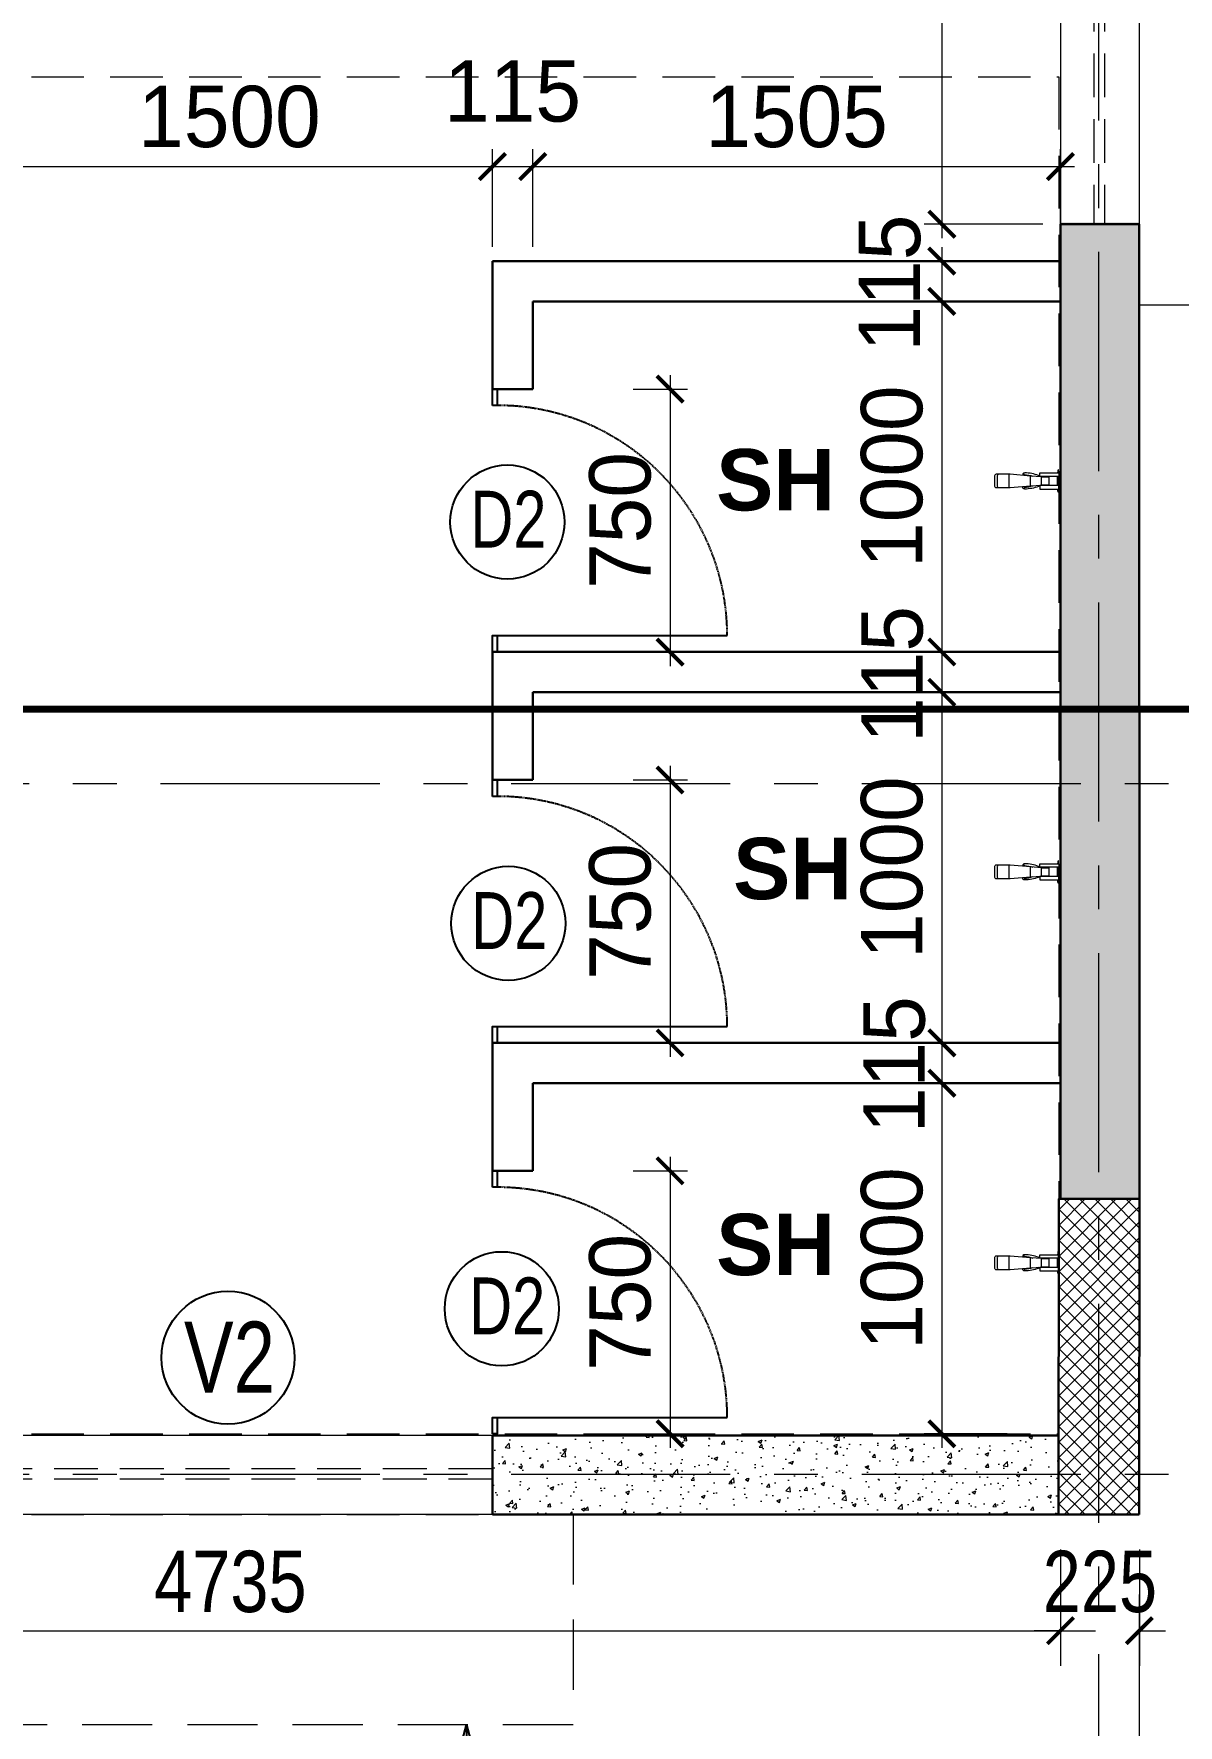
# Model space of a CAD drawing. Header units: millimetres. Extents: x -286480 to 108094, y -227925 to 10018.
# Drawn here: x -10006 to -6742, y -104668 to -99844 of the extents above; entities that cross this region are included whole.
import ezdxf

# ---------------------------------------------------------------- set-up
doc = ezdxf.new("R2010")
doc.units = ezdxf.units.MM
doc.header["$LTSCALE"] = 100
doc.header["$MEASUREMENT"] = 0
doc.header["$PDMODE"] = 67
for name, pattern in [('CENTER', [2, 1.25, -0.25, 0.25, -0.25]), ('DASHED', [0.75, 0.5, -0.25]), ('DASHED2', [0.375, 0.25, -0.125])]:
    doc.linetypes.add(name, pattern=pattern)
doc.layers.get('0').update_dxf_attribs({"lineweight": 25})
for name, color, linetype, lineweight in [('A-ANNO-COLUMN-HATCH', 253, 'Continuous', 9), ('A-ANNO-GRID', 251, 'CENTER', 9), ('A-ANNO-TEXT', 7, 'Continuous', 25), ('A-ANNO-WALL', 1, 'Continuous', 30), ('AAC BLOCK HATCH', 253, 'Continuous', 5), ('ACC BLOCK', 211, 'Continuous', 30), ('beam', 3, 'Continuous', 20), ('dim', 7, 'Continuous', 13), ('DW-NO', 7, 'Continuous', 25), ('fixtures', 171, 'Continuous', 15), ('GLASS', 150, 'Continuous', 5), ('projection', 200, 'DASHED', 18), ('S-COL', 4, 'Continuous', 30), ('text', 7, 'Continuous', 9)]:
    doc.layers.add(name, color=color, linetype=linetype, lineweight=lineweight)
doc.styles.add('ARIAL', font='arial.ttf', dxfattribs={"width": 0.8})
doc.styles.add('CENTURY-GOTHIC', font='GOTHIC.TTF', dxfattribs={"height": 175})
doc.styles.add('SIZE', font='arial.ttf', dxfattribs={"width": 0.75, "height": 200})
doc.styles.add('Tower', font='arial.ttf', dxfattribs={"height": 250})
doc.dimstyles.new('1.125', dxfattribs={"dimtxt": 175, "dimasz": 75, "dimexe": 50, "dimexo": 50, "dimgap": 50, "dimtad": 1, "dimdec": 0, "dimrnd": 5, "dimzin": 0, "dimdsep": 46, "dimtxsty": 'CENTURY-GOTHIC', "dimblk": 'ARCHTICK', "dimcen": 5, "dimdle": 40, "dimclrd": 256, "dimclre": 8, "dimclrt": 213, "dimadec": 0, "dimazin": 0, "dimtfac": 1, "dimtdec": 0, "dimtofl": 0, "dimtmove": 2, "dimatfit": 2, "dimldrblk": 'OPEN30', "dimfxl": 80, "dimtolj": 1, "dimtzin": 0, "dimlwd": 15, "dimlwe": 9, "dimarcsym": 1})
doc.dimstyles.new('D 75', dxfattribs={"dimtxt": 175, "dimasz": 75, "dimexe": 100, "dimexo": 100, "dimgap": 50, "dimtad": 1, "dimdec": 0, "dimrnd": 5, "dimzin": 0, "dimdsep": 46, "dimtxsty": 'ARIAL', "dimblk": 'ARCHTICK', "dimcen": 0.09, "dimdle": 100, "dimclrd": 256, "dimclrt": 256, "dimadec": 0, "dimazin": 0, "dimtfac": 1, "dimtdec": 0, "dimtix": 1, "dimtofl": 0, "dimtmove": 1, "dimatfit": 3, "dimfxl": 135, "dimtolj": 1, "dimtzin": 0, "dimlwd": 9, "dimlwe": 9, "dimarcsym": 0})
pattern_1 = [(50, (0, 0), (107.58903, -9.41282), [11.25, -123.75]), (355, (0, 0), (-20.8127, 112.82882), [9, -99]), (100.45144, (8.97, -0.78), (86.77633, 103.416), [9.56103, -105.17132]), (46.1842, (0, 30), (160.0862, -24.8279), [16.875, -185.625]), (96.63564, (13.34, 27.93), (140.1993, 146.1178), [14.34155, -157.75706]), (351.18416, (0, 30), (140.1993, 146.1178), [13.5, -148.5]), (21, (15, 22.5), (89.53606, -60.39283), [11.25, -123.75]), (326, (15, 22.5), (36.4973, 108.77251), [9, -99]), (71.45144, (22.46, 17.47), (126.03336, 48.37967), [9.56103, -105.17132]), (37.5, (0, 0), (1.823978, 49.934078), [0, -97.8, 0, -100.5, 0, -99.375]), (7.5, (0, 0), (39.46043, 59.161757), [0, -57.3, 0, -95.55, 0, -37.875]), (327.5, (-33.45, 0), (80.073365, -3.38323), [0, -37.5, 0, -117, 0, -155.25]), (317.5, (-48.45, 0), (87.477925, 15.015747), [0, -48.75, 0, -77.7, 0, -110.25])]

# ---------------------------------------------------------------- blocks, each defined once
blk = doc.blocks.new('_ArchTick')
at = {"const_width": 0.15}
blk.add_lwpolyline([(-0.5, -0.5), (0.5, 0.5)], dxfattribs=at)
blk = doc.blocks.new('*D45')
at = {"layer": 'Defpoints', "color": 0, "ltscale": 0.1, "transparency": 16777216}
for p in [(-6853.3, -104194.8, -3), (-16803.3, -104261.7, -3), (-16803.3, -104840.3)]:
    blk.add_point(p, dxfattribs=at)
at = {"layer": 'dim', "color": 0, "lineweight": 9, "ltscale": 0.1, "transparency": 16777216}
for p, q in [((-6853.3, -104294.8), (-6853.3, -104940.3)), ((-16803.3, -104361.7), (-16803.3, -104940.3))]:
    blk.add_line(p, q, dxfattribs=at)
at = {"layer": 'dim', "lineweight": 9, "ltscale": 0.1, "transparency": 16777216}
blk.add_line((-6753.3, -104840.3), (-16903.3, -104840.3), dxfattribs=at)
at = {"layer": 'dim', "lineweight": 9, "ltscale": 0.1, "transparency": 16777216, "xscale": 75, "yscale": 75, "zscale": 75, "rotation": 180}
blk.add_blockref('_ArchTick', (-16803.3, -104840.3), dxfattribs=at)
at = {"layer": 'dim', "lineweight": 9, "ltscale": 0.1, "transparency": 16777216, "xscale": 75, "yscale": 75, "zscale": 75}
blk.add_blockref('_ArchTick', (-6853.3, -104840.3), dxfattribs=at)
at = {"layer": 'dim', "ltscale": 0.1, "transparency": 16777216, "insert": (-11828.3, -104700.9), "char_height": 175, "attachment_point": 5, "style": 'ARIAL'}
blk.add_mtext('\\A1;9950', dxfattribs=at)
blk = doc.blocks.new('*D18')
at = {"layer": 'Defpoints', "color": 0, "ltscale": 0.1, "transparency": 16777216}
for p in [(-6853.1, -104066.7), (-7078.1, -104175.7, -3), (-6853.1, -104398.4)]:
    blk.add_point(p, dxfattribs=at)
at = {"layer": 'dim', "color": 0, "lineweight": 9, "ltscale": 0.1, "transparency": 16777216}
for p, q in [((-6853.1, -104166.7), (-6853.1, -104498.4)), ((-7078.1, -104275.7), (-7078.1, -104498.4))]:
    blk.add_line(p, q, dxfattribs=at)
at = {"layer": 'dim', "lineweight": 9, "ltscale": 0.1, "transparency": 16777216}
for p, q in [((-7078.1, -104398.4), (-7153.1, -104398.4)), ((-6853.1, -104398.4), (-6778.1, -104398.4))]:
    blk.add_line(p, q, dxfattribs=at)
at = {"layer": 'dim', "lineweight": 9, "ltscale": 0.1, "transparency": 16777216, "xscale": 75, "yscale": 75, "zscale": 75}
blk.add_blockref('_ArchTick', (-7078.1, -104398.4), dxfattribs=at)
at = {"layer": 'dim', "lineweight": 9, "ltscale": 0.1, "transparency": 16777216, "xscale": 75, "yscale": 75, "zscale": 75, "rotation": 180}
blk.add_blockref('_ArchTick', (-6853.1, -104398.4), dxfattribs=at)
at = {"layer": 'dim', "ltscale": 0.1, "transparency": 16777216, "insert": (-6965.6, -104259.1), "char_height": 175, "attachment_point": 5, "style": 'ARIAL'}
blk.add_mtext('\\A1;225', dxfattribs=at)
blk = doc.blocks.new('ERE')
at = {"linetype": 'Continuous'}
for p, q in [((130107.8, -25007.6, 6.1), (130121.2, -25007.6, 6.1)), ((130107.8, -25054.5, 6.1), (129451.5, -25054.5, 6.1)), ((130107.8, -25757.6, 6.1), (130121.2, -25757.6, 6.1))]:
    blk.add_line(p, q, dxfattribs=at)
at = {"linetype": 'DASHED2', "ltscale": 0.1}
blk.add_arc((130107.8, -25054.5, 6.1), 656.3, 180, 270, dxfattribs=at)
at = {"linetype": 'Continuous'}
for points in [[(130121.2, -25007.6, 6.1), (130121.2, -25054.5, 6.1), (130107.8, -25054.5, 6.1), (130107.8, -25007.6, 6.1)], [(130121.2, -25710.7, 6.1), (130121.2, -25757.6, 6.1), (130107.8, -25757.6, 6.1), (130107.8, -25710.7, 6.1)]]:
    blk.add_3dface(points, dxfattribs=at)
blk = doc.blocks.new('*D75')
at = {"layer": 'Defpoints', "color": 0, "ltscale": 0.1, "transparency": 16777216}
for p in [(-8698.3, -100222.4), (-10198.3, -100501.2), (-8698.3, -100501.2)]:
    blk.add_point(p, dxfattribs=at)
at = {"layer": 'dim', "color": 8, "lineweight": 9, "ltscale": 0.1, "transparency": 16777216}
for p, q in [((-10198.3, -100451.2), (-10198.3, -100172.4)), ((-8698.3, -100451.2), (-8698.3, -100172.4))]:
    blk.add_line(p, q, dxfattribs=at)
at = {"layer": 'dim', "lineweight": 15, "ltscale": 0.1, "transparency": 16777216}
blk.add_line((-10238.3, -100222.4), (-8658.3, -100222.4), dxfattribs=at)
at = {"layer": 'dim', "lineweight": 15, "ltscale": 0.1, "transparency": 16777216, "xscale": 75, "yscale": 75, "zscale": 75, "rotation": 180}
blk.add_blockref('_ArchTick', (-10198.3, -100222.4), dxfattribs=at)
at = {"layer": 'dim', "lineweight": 15, "ltscale": 0.1, "transparency": 16777216, "xscale": 75, "yscale": 75, "zscale": 75}
blk.add_blockref('_ArchTick', (-8698.3, -100222.4), dxfattribs=at)
at = {"layer": 'dim', "color": 213, "ltscale": 0.1, "transparency": 16777216, "insert": (-9448.3, -100080.5), "char_height": 175, "attachment_point": 5, "style": 'CENTURY-GOTHIC'}
blk.add_mtext('\\A1;1500', dxfattribs=at)
blk = doc.blocks.new('_Open30')
at = {"color": 0, "linetype": 'ByBlock', "lineweight": -2}
for p, q in [((-1, 0.268), (0, 0)), ((0, 0), (-1, -0.268)), ((0, 0), (-1, 0))]:
    blk.add_line(p, q, dxfattribs=at)
blk = doc.blocks.new('*D76')
at = {"layer": 'Defpoints', "color": 0, "ltscale": 0.1, "transparency": 16777216}
for p in [(-8583.3, -100222.4), (-8698.3, -100501.2), (-8583.3, -100501.2)]:
    blk.add_point(p, dxfattribs=at)
at = {"layer": 'dim', "color": 8, "lineweight": 9, "ltscale": 0.1, "transparency": 16777216}
for p, q in [((-8698.3, -100451.2), (-8698.3, -100172.4)), ((-8583.3, -100451.2), (-8583.3, -100172.4))]:
    blk.add_line(p, q, dxfattribs=at)
at = {"layer": 'dim', "lineweight": 15, "ltscale": 0.1, "transparency": 16777216}
blk.add_line((-8738.3, -100222.4), (-8543.3, -100222.4), dxfattribs=at)
at = {"layer": 'dim', "lineweight": 15, "ltscale": 0.1, "transparency": 16777216, "xscale": 75, "yscale": 75, "zscale": 75, "rotation": 180}
blk.add_blockref('_ArchTick', (-8698.3, -100222.4), dxfattribs=at)
at = {"layer": 'dim', "lineweight": 15, "ltscale": 0.1, "transparency": 16777216, "xscale": 75, "yscale": 75, "zscale": 75}
blk.add_blockref('_ArchTick', (-8583.3, -100222.4), dxfattribs=at)
at = {"layer": 'dim', "color": 213, "ltscale": 0.1, "transparency": 16777216, "insert": (-8640.8, -100007.7), "char_height": 175, "attachment_point": 5, "style": 'CENTURY-GOTHIC'}
blk.add_mtext('\\A1;115', dxfattribs=at)
blk = doc.blocks.new('*D77')
at = {"layer": 'Defpoints', "color": 0, "ltscale": 0.1, "transparency": 16777216}
for p in [(-7078.3, -100222.4), (-8583.3, -100501.2), (-7078.3, -100501.2)]:
    blk.add_point(p, dxfattribs=at)
at = {"layer": 'dim', "color": 8, "lineweight": 9, "ltscale": 0.1, "transparency": 16777216}
for p, q in [((-8583.3, -100451.2), (-8583.3, -100172.4)), ((-7078.3, -100451.2), (-7078.3, -100172.4))]:
    blk.add_line(p, q, dxfattribs=at)
at = {"layer": 'dim', "lineweight": 15, "ltscale": 0.1, "transparency": 16777216}
blk.add_line((-8623.3, -100222.4), (-7038.3, -100222.4), dxfattribs=at)
at = {"layer": 'dim', "lineweight": 15, "ltscale": 0.1, "transparency": 16777216, "xscale": 75, "yscale": 75, "zscale": 75, "rotation": 180}
blk.add_blockref('_ArchTick', (-8583.3, -100222.4), dxfattribs=at)
at = {"layer": 'dim', "lineweight": 15, "ltscale": 0.1, "transparency": 16777216, "xscale": 75, "yscale": 75, "zscale": 75}
blk.add_blockref('_ArchTick', (-7078.3, -100222.4), dxfattribs=at)
at = {"layer": 'dim', "color": 213, "ltscale": 0.1, "transparency": 16777216, "insert": (-7830.8, -100080.5), "char_height": 175, "attachment_point": 5, "style": 'CENTURY-GOTHIC'}
blk.add_mtext('\\A1;1505', dxfattribs=at)
blk = doc.blocks.new('*D89')
at = {"layer": 'Defpoints', "color": 0, "ltscale": 0.1, "transparency": 16777216}
for p in [(-7180.2, -100491.8), (-7416.5, -100606.8), (-7180.2, -100606.8)]:
    blk.add_point(p, dxfattribs=at)
at = {"layer": 'dim', "lineweight": 15, "ltscale": 0.1, "transparency": 16777216}
blk.add_line((-7416.5, -100451.8), (-7416.5, -100646.8), dxfattribs=at)
at = {"layer": 'dim', "color": 8, "lineweight": 9, "ltscale": 0.1, "transparency": 16777216}
for p, q in [((-7230.2, -100491.8), (-7466.5, -100491.8)), ((-7230.2, -100606.8), (-7466.5, -100606.8))]:
    blk.add_line(p, q, dxfattribs=at)
at = {"layer": 'dim', "lineweight": 15, "ltscale": 0.1, "transparency": 16777216, "xscale": 75, "yscale": 75, "zscale": 75}
for p, rotation in [((-7416.5, -100491.8), 90), ((-7416.5, -100606.8), 270)]:
    blk.add_blockref('_ArchTick', p, dxfattribs=dict(at, rotation=rotation))
at = {"layer": 'dim', "color": 213, "ltscale": 0.1, "transparency": 16777216, "insert": (-7564.6, -100554.5), "char_height": 175, "attachment_point": 5, "rotation": 90, "style": 'CENTURY-GOTHIC'}
blk.add_mtext('\\A1;115', dxfattribs=at)
blk = doc.blocks.new('*D90')
at = {"layer": 'Defpoints', "color": 0, "ltscale": 0.1, "transparency": 16777216}
for p in [(-7180.2, -100606.8), (-7416.5, -101606.8), (-7180.2, -101606.8)]:
    blk.add_point(p, dxfattribs=at)
at = {"layer": 'dim', "lineweight": 15, "ltscale": 0.1, "transparency": 16777216}
blk.add_line((-7416.5, -100566.8), (-7416.5, -101646.8), dxfattribs=at)
at = {"layer": 'dim', "color": 8, "lineweight": 9, "ltscale": 0.1, "transparency": 16777216}
for p, q in [((-7230.2, -100606.8), (-7466.5, -100606.8)), ((-7230.2, -101606.8), (-7466.5, -101606.8))]:
    blk.add_line(p, q, dxfattribs=at)
at = {"layer": 'dim', "lineweight": 15, "ltscale": 0.1, "transparency": 16777216, "xscale": 75, "yscale": 75, "zscale": 75}
for p, rotation in [((-7416.5, -100606.8), 90), ((-7416.5, -101606.8), 270)]:
    blk.add_blockref('_ArchTick', p, dxfattribs=dict(at, rotation=rotation))
at = {"layer": 'dim', "color": 213, "ltscale": 0.1, "transparency": 16777216, "insert": (-7558.4, -101106.8), "char_height": 175, "attachment_point": 5, "rotation": 90, "style": 'CENTURY-GOTHIC'}
blk.add_mtext('\\A1;1000', dxfattribs=at)
blk = doc.blocks.new('*D91')
at = {"layer": 'Defpoints', "color": 0, "ltscale": 0.1, "transparency": 16777216}
for p in [(-7180.2, -101606.8), (-7416.5, -101721.8), (-7180.4, -101721.8)]:
    blk.add_point(p, dxfattribs=at)
at = {"layer": 'dim', "lineweight": 15, "ltscale": 0.1, "transparency": 16777216}
blk.add_line((-7416.5, -101566.8), (-7416.5, -101761.8), dxfattribs=at)
at = {"layer": 'dim', "color": 8, "lineweight": 9, "ltscale": 0.1, "transparency": 16777216}
for p, q in [((-7230.2, -101606.8), (-7466.5, -101606.8)), ((-7230.4, -101721.8), (-7466.5, -101721.8))]:
    blk.add_line(p, q, dxfattribs=at)
at = {"layer": 'dim', "lineweight": 15, "ltscale": 0.1, "transparency": 16777216, "xscale": 75, "yscale": 75, "zscale": 75}
for p, rotation in [((-7416.5, -101606.8), 90), ((-7416.5, -101721.8), 270)]:
    blk.add_blockref('_ArchTick', p, dxfattribs=dict(at, rotation=rotation))
at = {"layer": 'dim', "color": 213, "ltscale": 0.1, "transparency": 16777216, "insert": (-7557.5, -101670.9), "char_height": 175, "attachment_point": 5, "rotation": 90, "style": 'CENTURY-GOTHIC'}
blk.add_mtext('\\A1;115', dxfattribs=at)
blk = doc.blocks.new('*D92')
at = {"layer": 'Defpoints', "color": 0, "ltscale": 0.1, "transparency": 16777216}
for p in [(-7180.4, -101721.8), (-7416.5, -102721.8), (-7180.4, -102721.8)]:
    blk.add_point(p, dxfattribs=at)
at = {"layer": 'dim', "lineweight": 15, "ltscale": 0.1, "transparency": 16777216}
blk.add_line((-7416.5, -101681.8), (-7416.5, -102761.8), dxfattribs=at)
at = {"layer": 'dim', "color": 8, "lineweight": 9, "ltscale": 0.1, "transparency": 16777216}
for p, q in [((-7230.4, -101721.8), (-7466.5, -101721.8)), ((-7230.4, -102721.8), (-7466.5, -102721.8))]:
    blk.add_line(p, q, dxfattribs=at)
at = {"layer": 'dim', "lineweight": 15, "ltscale": 0.1, "transparency": 16777216, "xscale": 75, "yscale": 75, "zscale": 75}
for p, rotation in [((-7416.5, -101721.8), 90), ((-7416.5, -102721.8), 270)]:
    blk.add_blockref('_ArchTick', p, dxfattribs=dict(at, rotation=rotation))
at = {"layer": 'dim', "color": 213, "ltscale": 0.1, "transparency": 16777216, "insert": (-7558.4, -102221.8), "char_height": 175, "attachment_point": 5, "rotation": 90, "style": 'CENTURY-GOTHIC'}
blk.add_mtext('\\A1;1000', dxfattribs=at)
blk = doc.blocks.new('*D93')
at = {"layer": 'Defpoints', "color": 0, "ltscale": 0.1, "transparency": 16777216}
for p in [(-7180.4, -102721.8), (-7416.5, -102836.8), (-7180.2, -102836.8)]:
    blk.add_point(p, dxfattribs=at)
at = {"layer": 'dim', "lineweight": 15, "ltscale": 0.1, "transparency": 16777216}
blk.add_line((-7416.5, -102681.8), (-7416.5, -102876.8), dxfattribs=at)
at = {"layer": 'dim', "color": 8, "lineweight": 9, "ltscale": 0.1, "transparency": 16777216}
for p, q in [((-7230.4, -102721.8), (-7466.5, -102721.8)), ((-7230.2, -102836.8), (-7466.5, -102836.8))]:
    blk.add_line(p, q, dxfattribs=at)
at = {"layer": 'dim', "lineweight": 15, "ltscale": 0.1, "transparency": 16777216, "xscale": 75, "yscale": 75, "zscale": 75}
for p, rotation in [((-7416.5, -102721.8), 90), ((-7416.5, -102836.8), 270)]:
    blk.add_blockref('_ArchTick', p, dxfattribs=dict(at, rotation=rotation))
at = {"layer": 'dim', "color": 213, "ltscale": 0.1, "transparency": 16777216, "insert": (-7551.6, -102783.9), "char_height": 175, "attachment_point": 5, "rotation": 90, "style": 'CENTURY-GOTHIC'}
blk.add_mtext('\\A1;115', dxfattribs=at)
blk = doc.blocks.new('*D94')
at = {"layer": 'Defpoints', "color": 0, "ltscale": 0.1, "transparency": 16777216}
for p in [(-7180.2, -102836.8), (-7416.5, -103836.8), (-7180.4, -103836.8, 11.6)]:
    blk.add_point(p, dxfattribs=at)
at = {"layer": 'dim', "lineweight": 15, "ltscale": 0.1, "transparency": 16777216}
blk.add_line((-7416.5, -102796.8), (-7416.5, -103876.8), dxfattribs=at)
at = {"layer": 'dim', "color": 8, "lineweight": 9, "ltscale": 0.1, "transparency": 16777216}
for p, q in [((-7230.2, -102836.8), (-7466.5, -102836.8)), ((-7230.4, -103836.8), (-7466.5, -103836.8))]:
    blk.add_line(p, q, dxfattribs=at)
at = {"layer": 'dim', "lineweight": 15, "ltscale": 0.1, "transparency": 16777216, "xscale": 75, "yscale": 75, "zscale": 75}
for p, rotation in [((-7416.5, -102836.8), 90), ((-7416.5, -103836.8), 270)]:
    blk.add_blockref('_ArchTick', p, dxfattribs=dict(at, rotation=rotation))
at = {"layer": 'dim', "color": 213, "ltscale": 0.1, "transparency": 16777216, "insert": (-7558.4, -103336.8), "char_height": 175, "attachment_point": 5, "rotation": 90, "style": 'CENTURY-GOTHIC'}
blk.add_mtext('\\A1;1000', dxfattribs=at)
blk = doc.blocks.new('*D96')
at = {"layer": 'Defpoints', "color": 0, "ltscale": 0.1, "transparency": 16777216}
for p in [(-7078.3, -98586.8), (-7416.5, -100386.7), (-7078.1, -100386.7, 9.5)]:
    blk.add_point(p, dxfattribs=at)
at = {"layer": 'dim', "lineweight": 15, "ltscale": 0.1, "transparency": 16777216}
blk.add_line((-7416.5, -98546.8), (-7416.5, -100426.7), dxfattribs=at)
at = {"layer": 'dim', "color": 8, "lineweight": 9, "ltscale": 0.1, "transparency": 16777216}
for p, q in [((-7128.3, -98586.8), (-7466.5, -98586.8)), ((-7128.1, -100386.7), (-7466.5, -100386.7))]:
    blk.add_line(p, q, dxfattribs=at)
at = {"layer": 'dim', "lineweight": 15, "ltscale": 0.1, "transparency": 16777216, "xscale": 75, "yscale": 75, "zscale": 75}
for p, rotation in [((-7416.5, -98586.8), 90), ((-7416.5, -100386.7), 270)]:
    blk.add_blockref('_ArchTick', p, dxfattribs=dict(at, rotation=rotation))
at = {"layer": 'dim', "color": 213, "ltscale": 0.1, "transparency": 16777216, "insert": (-7558.4, -99486.7), "char_height": 175, "attachment_point": 5, "rotation": 90, "style": 'CENTURY-GOTHIC'}
blk.add_mtext('\\A1;1800', dxfattribs=at)
blk = doc.blocks.new('-shower1')
for p, q in [((80.7, -14), (80.7, 14)), ((141.7, 19), (141.7, -19))]:
    blk.add_line(p, q)
for points in [[(-0.3, 13), (53.7, 13), (53.7, 23), (-0.3, 23)], [(-0.3, -13), (53.7, -13), (53.7, -23), (-0.3, -23)]]:
    blk.add_lwpolyline(points, close=True)
for points in [[(0, 23), (0, 31.9), (1.7, 31.9), (3.1, 23)], [(0, 13), (0, -13)], [(1.7, 23), (1.7, 31.9)], [(1.7, 13), (1.7, -13)], [(4.6, 13), (4.6, -13)], [(48.7, 12), (27.7, 12), (27.7, -12), (48.7, -12)], [(97.6, 18.4), (99.8, 22.4)], [(0, -23), (0, -31.9), (1.7, -31.9), (3.1, -23)], [(1.7, -23), (1.7, -31.9)], [(97.6, -18.4), (99.8, -22.4)]]:
    blk.add_lwpolyline(points)
blk.add_lwpolyline([(178.7, -19), (171.7, -19), (138.7, -19), (80.7, -14), (48.7, -12), (48.7, 12), (80.7, 14), (138.7, 19), (171.7, 19), (178.7, 19, -0.414214), (182.7, 15), (182.7, -15, -0.414214)], format="xyb", close=True)
for points in [[(53.7, 15.3, -0.007513), (57.2, 14.6, -0.799179)], [(57.2, 12.6), (57.2, 15.8, -0.081947), (96.7, 23.1, -0.285928), (101.7, 20.5), (102.8, 16)], [(57.2, 12.6), (57.2, 12.6, -0.081947)], [(97.6, 18.4, 0.046456), (73.5, 13.6, 0.308192)], [(171, 19, -0.414214), (175, 15), (175, -15, -0.414214), (171, -19)], [(53.7, -14.5, 0.007513), (57.2, -13.8, 0.799179)], [(57.2, -12.6), (57.2, -14.1, 0.081947)], [(57.2, -14.1), (57.2, -15.8, 0.081947), (96.7, -23.1, 0.285928), (101.7, -20.5), (102.8, -16)], [(97.6, -18.4, -0.046456), (73.5, -13.6, -0.308192)]]:
    blk.add_lwpolyline(points, format="xyb")
blk = doc.blocks.new('*D239')
at = {"layer": 'Defpoints', "color": 0, "ltscale": 0.1, "transparency": 16777216}
for p in [(-7078.3, -104066.7, 41.3), (-11813.3, -104175.7, 38.3), (-7078.3, -104398.4)]:
    blk.add_point(p, dxfattribs=at)
at = {"layer": 'dim', "color": 0, "lineweight": 9, "ltscale": 0.1, "transparency": 16777216}
for p, q in [((-7078.3, -104166.7), (-7078.3, -104498.4)), ((-11813.3, -104275.7), (-11813.3, -104498.4))]:
    blk.add_line(p, q, dxfattribs=at)
at = {"layer": 'dim', "lineweight": 9, "ltscale": 0.1, "transparency": 16777216}
blk.add_line((-11913.3, -104398.4), (-6978.3, -104398.4), dxfattribs=at)
at = {"layer": 'dim', "lineweight": 9, "ltscale": 0.1, "transparency": 16777216, "xscale": 75, "yscale": 75, "zscale": 75, "rotation": 180}
blk.add_blockref('_ArchTick', (-11813.3, -104398.4), dxfattribs=at)
at = {"layer": 'dim', "lineweight": 9, "ltscale": 0.1, "transparency": 16777216, "xscale": 75, "yscale": 75, "zscale": 75}
blk.add_blockref('_ArchTick', (-7078.3, -104398.4), dxfattribs=at)
at = {"layer": 'dim', "ltscale": 0.1, "transparency": 16777216, "insert": (-9445.8, -104259), "char_height": 175, "attachment_point": 5, "style": 'ARIAL'}
blk.add_mtext('\\A1;4735', dxfattribs=at)
blk = doc.blocks.new('*D522')
at = {"layer": 'Defpoints', "color": 0, "ltscale": 0.1, "transparency": 16777216}
for p in [(-8347.2, -100856.8, 11.7), (-8347.2, -101606.8, 11.7), (-8191.6, -101606.8)]:
    blk.add_point(p, dxfattribs=at)
at = {"layer": 'dim', "lineweight": 15, "ltscale": 0.1, "transparency": 16777216}
blk.add_line((-8191.6, -100816.8), (-8191.6, -101646.8), dxfattribs=at)
at = {"layer": 'dim', "color": 8, "lineweight": 9, "ltscale": 0.1, "transparency": 16777216}
for p, q in [((-8297.2, -100856.8), (-8141.6, -100856.8)), ((-8297.2, -101606.8), (-8141.6, -101606.8))]:
    blk.add_line(p, q, dxfattribs=at)
at = {"layer": 'dim', "lineweight": 15, "ltscale": 0.1, "transparency": 16777216, "xscale": 75, "yscale": 75, "zscale": 75}
for p, rotation in [((-8191.6, -100856.8), 90), ((-8191.6, -101606.8), 270)]:
    blk.add_blockref('_ArchTick', p, dxfattribs=dict(at, rotation=rotation))
at = {"layer": 'dim', "color": 213, "ltscale": 0.1, "transparency": 16777216, "insert": (-8333.5, -101231.8), "char_height": 175, "attachment_point": 5, "rotation": 90, "style": 'CENTURY-GOTHIC'}
blk.add_mtext('\\A1;750', dxfattribs=at)
blk = doc.blocks.new('*D523')
at = {"layer": 'Defpoints', "color": 0, "ltscale": 0.1, "transparency": 16777216}
for p in [(-8347.2, -101971.8, 11.7), (-8347.2, -102721.8, 11.7), (-8191.6, -102721.8)]:
    blk.add_point(p, dxfattribs=at)
at = {"layer": 'dim', "lineweight": 15, "ltscale": 0.1, "transparency": 16777216}
blk.add_line((-8191.6, -101931.8), (-8191.6, -102761.8), dxfattribs=at)
at = {"layer": 'dim', "color": 8, "lineweight": 9, "ltscale": 0.1, "transparency": 16777216}
for p, q in [((-8297.2, -101971.8), (-8141.6, -101971.8)), ((-8297.2, -102721.8), (-8141.6, -102721.8))]:
    blk.add_line(p, q, dxfattribs=at)
at = {"layer": 'dim', "lineweight": 15, "ltscale": 0.1, "transparency": 16777216, "xscale": 75, "yscale": 75, "zscale": 75}
for p, rotation in [((-8191.6, -101971.8), 90), ((-8191.6, -102721.8), 270)]:
    blk.add_blockref('_ArchTick', p, dxfattribs=dict(at, rotation=rotation))
at = {"layer": 'dim', "color": 213, "ltscale": 0.1, "transparency": 16777216, "insert": (-8333.5, -102346.8), "char_height": 175, "attachment_point": 5, "rotation": 90, "style": 'CENTURY-GOTHIC'}
blk.add_mtext('\\A1;750', dxfattribs=at)
blk = doc.blocks.new('*D524')
at = {"layer": 'Defpoints', "color": 0, "ltscale": 0.1, "transparency": 16777216}
for p in [(-8347.2, -103086.8, 11.7), (-8347.2, -103836.8, 11.7), (-8191.6, -103836.8)]:
    blk.add_point(p, dxfattribs=at)
at = {"layer": 'dim', "color": 8, "lineweight": 9, "ltscale": 0.1, "transparency": 16777216}
for p, q in [((-8297.2, -103086.8), (-8141.6, -103086.8)), ((-8297.2, -103836.8), (-8141.6, -103836.8))]:
    blk.add_line(p, q, dxfattribs=at)
at = {"layer": 'dim', "lineweight": 15, "ltscale": 0.1, "transparency": 16777216}
blk.add_line((-8191.6, -103046.8), (-8191.6, -103876.8), dxfattribs=at)
at = {"layer": 'dim', "lineweight": 15, "ltscale": 0.1, "transparency": 16777216, "xscale": 75, "yscale": 75, "zscale": 75}
for p, rotation in [((-8191.6, -103086.8), 90), ((-8191.6, -103836.8), 270)]:
    blk.add_blockref('_ArchTick', p, dxfattribs=dict(at, rotation=rotation))
at = {"layer": 'dim', "color": 213, "ltscale": 0.1, "transparency": 16777216, "insert": (-8333.5, -103461.8), "char_height": 175, "attachment_point": 5, "rotation": 90, "style": 'CENTURY-GOTHIC'}
blk.add_mtext('\\A1;750', dxfattribs=at)

msp = doc.modelspace()

# ---------------------------------------------------------------- hatches: boundary and pattern name
at = {"layer": 'A-ANNO-COLUMN-HATCH', "lineweight": 9, "ltscale": 0.1}
h = msp.add_hatch(dxfattribs=at)
h.set_pattern_fill('ANSI37', color=256, scale=250)
h.set_pattern_definition([(45, (-133322.718, -31889.868), (-22.097087, 22.097087), []), (135, (-133322.718, -31889.868), (-22.097087, -22.097087), [])])
h.paths.add_polyline_path([(-6853.3, -104066.7), (-6853.2, -103166.8), (-7083.2, -103166.8), (-7083.3, -104066.7)])
at = {"layer": 'AAC BLOCK HATCH'}
h = msp.add_hatch(dxfattribs=at)
h.set_pattern_fill('AR-CONC', color=256, scale=15, style=0)
h.set_pattern_definition(pattern_1)
h.paths.add_polyline_path([(-6853, -100381.7), (-7078.3, -100381.7), (-7078.3, -103166.8), (-6853, -103166.8)])
h = msp.add_hatch(dxfattribs=at)
h.set_pattern_fill('AR-CONC', color=256, scale=15, style=0)
h.set_pattern_definition(pattern_1)
h.paths.add_polyline_path([(-7083.3, -103841.8), (-8698.3, -103841.8), (-8698.3, -104066.7), (-7083.4, -104066.7)])

# ---------------------------------------------------------------- linework, layer by layer
at = {"color": 12, "ltscale": 0.5, "true_color": 0xe00000, "const_width": 20, "elevation": 28.4}
msp.add_lwpolyline([(-30638.3, -99120.6), (-30638.3, -98843), (-13014.9, -98843), (-13014.9, -101769.8), (-5884.9, -101769.8), (-5884.9, -101903.5)], dxfattribs=at)
at = {"layer": 'A-ANNO-GRID', "ltscale": 5}
for p, q in [((-6968.3, -106090.6, -2.6), (-6968.3, -89844.4, -2.6)), ((-30644.8, -101981.8, 16.3), (-4817.6, -101981.8, 16.3)), ((-30644.8, -103951.7, 36.7), (-4817.6, -103951.7, 36.7))]:
    msp.add_line(p, q, dxfattribs=at)
at = {"layer": 'A-ANNO-WALL', "ltscale": 0.1}
for p, q in [((-7078.3, -100491.8, 29.7), (-8698.3, -100491.8, 29.7)), ((-8698.3, -100491.8, 29.7), (-8698.3, -100856.8, 29.7)), ((-8698.3, -100606.8, 29.7), (-8698.3, -100856.8, 29.7)), ((-7078.3, -100606.8, 29.7), (-8583.3, -100606.8, 29.7)), ((-8583.3, -100606.8, 29.7), (-8583.3, -100856.8, 29.7)), ((-8583.3, -100856.8, 29.7), (-8698.3, -100856.8, 29.7)), ((-7078.3, -101606.8, 29.7), (-8698.3, -101606.8, 29.7)), ((-8698.3, -101606.8, 29.7), (-8698.3, -101971.8, 29.7)), ((-8698.3, -101721.8, 29.7), (-8698.3, -101971.8, 29.7)), ((-7078.3, -101721.8, 29.7), (-8583.3, -101721.8, 29.7)), ((-8583.3, -101721.8, 29.7), (-8583.3, -101971.8, 29.7)), ((-8583.3, -101971.8, 29.7), (-8698.3, -101971.8, 29.7)), ((-8698.3, -102721.8, 29.7), (-8698.3, -103086.8, 29.7)), ((-7078.3, -102721.8, 29.7), (-8698.3, -102721.8, 29.7)), ((-7078.3, -102836.8, 29.7), (-8583.3, -102836.8, 29.7)), ((-8583.3, -102836.8, 29.7), (-8583.3, -103086.8, 29.7)), ((-8698.3, -103086.8, 29.7), (-8583.3, -103086.8, 29.7))]:
    msp.add_line(p, q, dxfattribs=at)
at = {"layer": 'ACC BLOCK', "ltscale": 0.5}
for p, q in [((-7078.4, -103166.8, 43.2), (-7078.3, -100386.7, 39.2)), ((-6853.2, -103166.8, 23.6), (-6853.3, -100386.7, 31.5)), ((-8698.3, -103841.8, 29.7), (-7083.3, -103841.8, 29.7)), ((-8698.3, -104066.7, 29.7), (-7083.3, -104066.7, 41.3))]:
    msp.add_line(p, q, dxfattribs=at)
at = {"layer": 'ACC BLOCK', "ltscale": 0.5, "extrusion": (0.000177257, 0.059341, 0.998238)}
msp.add_line((-7078.3, -100386.7, 39.2), (-6853.3, -100386.7, 39.2), dxfattribs=at)
at = {"layer": 'ACC BLOCK', "ltscale": 0.5, "extrusion": (0.059341, -0.000177257, 0.998238)}
msp.add_line((-8698.3, -103841.8, 29.7), (-8698.3, -104066.6, 29.7), dxfattribs=at)
at = {"layer": 'beam', "linetype": 'DASHED2', "ltscale": 6}
for p, q in [((-6853.3, -98495.9, -8.6), (-6853.2, -103166.7, 6.2)), ((-11813.3, -99966.7, 29.7), (-7083.2, -99966.5, 70.5)), ((-7083.2, -99966.5, 22.4), (-7083.2, -103166.7, 6.2)), ((-11813.3, -103836.8, 29.7), (-7083.3, -103836.7, 41.3)), ((-11813.3, -104066.8, 29.7), (-7083.3, -104066.7, 41.3))]:
    msp.add_line(p, q, dxfattribs=at)
at = {"layer": 'DW-NO', "color": 51}
for centre, radius in [((-8655.6, -101236.1, -50.3), 162.8), ((-8652.8, -102380.9, -40.2), 162.8), ((-8671.5, -103480.1, 4.6), 162.8), ((-9452.5, -103619.6, 29.7), 189.4)]:
    msp.add_circle(centre, radius, dxfattribs=at)
at = {"layer": 'GLASS', "ltscale": 0.1, "extrusion": (0.000177257, 0.059341, 0.998238)}
for p, q in [((-7078.3, -98586.8, 29.7), (-7078.3, -100386.7, 29.7)), ((-6853.3, -98586.8, 22.1), (-6853.3, -100386.7, 31.5))]:
    msp.add_line(p, q, dxfattribs=at)
at = {"layer": 'GLASS', "linetype": 'DASHED2', "ltscale": 5, "extrusion": (0.000177257, 0.059341, 0.998238)}
for p, q in [((-6982.9, -98586.8, 29.7), (-6982.8, -100386.7, 29.7)), ((-6952.9, -98586.8, 29.7), (-6952.8, -100386.7, 29.7))]:
    msp.add_line(p, q, dxfattribs=at)
at = {"layer": 'GLASS', "ltscale": 0.1, "extrusion": (0.059341, -0.000177257, 0.998238)}
for p, q in [((-8698.3, -103841.6, 29.7), (-10198.3, -103841.6, 29.7)), ((-8698.3, -104066.6, 29.7), (-10198.3, -104066.6, 29.7))]:
    msp.add_line(p, q, dxfattribs=at)
at = {"layer": 'GLASS', "linetype": 'DASHED2', "ltscale": 5, "extrusion": (0.059341, -0.000177257, 0.998238)}
for p, q in [((-8698.3, -103936.6, 29.7), (-10198.3, -103936.6, 29.7)), ((-8698.3, -103966.6, 29.7), (-10198.3, -103966.6, 29.7))]:
    msp.add_line(p, q, dxfattribs=at)
at = {"layer": 'projection', "color": 21, "ltscale": 4}
for p, q in [((-6853.1, -100616.7, 39.2), (-6253.1, -100616.7, 39.2)), ((-8468.3, -104066.8, 29.7), (-8468.3, -104666.8, 29.7)), ((-8468.3, -104666.8, 43.2), (-10428.3, -104666.8, 43.2))]:
    msp.add_line(p, q, dxfattribs=at)
at = {"layer": 'S-COL', "ltscale": 0.1, "elevation": 41.3}
msp.add_lwpolyline([(-6853.3, -104066.7), (-6853.2, -103166.7), (-7083.2, -103166.7), (-7083.3, -104066.7)], close=True, dxfattribs=at)

# ---------------------------------------------------------------- block references
at = {"layer": 'A-ANNO-TEXT', "rotation": 180}
for p in [(121422.9, -126614.3, 23.6), (121422.9, -127729.3, 23.6), (121422.9, -128844.3, -70.7)]:
    msp.add_blockref('ERE', p, dxfattribs=at)
at = {"layer": 'fixtures', "xscale": -1}
for p in [(-7083.3, -101119, 33.4), (-7083.3, -102234, 33.4), (-7083.3, -103349, 33.4)]:
    msp.add_blockref('-shower1', p, dxfattribs=at)

# ---------------------------------------------------------------- texts
at = {"layer": 'A-ANNO-TEXT', "char_height": 150, "width": 2908.602, "attachment_point": 5, "style": 'Tower'}
for insert in [(-7890.3, -101116.8, -77.9), (-7841.9, -102225.6, -89.5), (-7890.3, -103298, -89.5)]:
    msp.add_mtext('{\\fArial|b1|i0|c0|p34;\\H1.1667x;SH}', dxfattribs=dict(at, insert=insert))
at = {"layer": 'DW-NO', "color": 51, "style": 'SIZE', "width": 0.75}
for s, height, p in [('D2', 162.13, (-8761.2, -101309.1, -55.2)), ('D2', 162.13, (-8758.8, -102453.9, -45.1)), ('D2', 162.13, (-8764.7, -103553, 4.6)), ('V2', 202.67, (-9578, -103719.6, 29.7))]:
    msp.add_text(s, height=height, dxfattribs=at).set_placement(p)

# ---------------------------------------------------------------- dimensions: what is measured, and where the dimension line sits
at = {"layer": 'dim', "ltscale": 0.1}
for base, p1, p2, angle, dimstyle, picture, middle in [((-7416.5, -100386.7, 29.7), (-7078.3, -98586.8, 29.7), (-7078.1, -100386.7, 39.2), 90, '1.125', '*D96', (-7558.4, -99486.7, 29.7)), ((-8583.3, -100222.4, 29.7), (-8698.3, -100501.2, 29.7), (-8583.3, -100501.2, 29.7), 180, '1.125', '*D76', (-8640.8, -100007.7, 29.7)), ((-8698.3, -100222.4, 29.7), (-10198.3, -100501.2, 29.7), (-8698.3, -100501.2, 29.7), 180, '1.125', '*D75', (-9448.3, -100080.5, 29.7)), ((-7078.3, -100222.4, 29.7), (-8583.3, -100501.2, 29.7), (-7078.3, -100501.2, 29.7), 180, '1.125', '*D77', (-7830.8, -100080.5, 29.7)), ((-7416.5, -101606.8, 29.7), (-7180.2, -100606.8, 29.7), (-7180.2, -101606.8, 29.7), 90, '1.125', '*D90', (-7558.4, -101106.8, 29.7)), ((-8191.6, -101606.8, 18.1), (-8347.2, -100856.8, 29.7), (-8347.2, -101606.8, 29.7), 90, '1.125', '*D522', (-8333.5, -101231.8, 18.1)), ((-7416.5, -102721.8, 29.7), (-7180.4, -101721.8, 29.7), (-7180.4, -102721.8, 29.7), 90, '1.125', '*D92', (-7558.4, -102221.8, 29.7)), ((-8191.6, -102721.8, 18.1), (-8347.2, -101971.8, 29.7), (-8347.2, -102721.8, 29.7), 90, '1.125', '*D523', (-8333.5, -102346.8, 18.1)), ((-7416.5, -103836.8, 29.7), (-7180.2, -102836.8, 29.7), (-7180.4, -103836.8, 41.3), 90, '1.125', '*D94', (-7558.4, -103336.8, 29.7)), ((-8191.6, -103836.8, 18.1), (-8347.2, -103086.8, 29.7), (-8347.2, -103836.8, 29.7), 90, '1.125', '*D524', (-8333.5, -103461.8, 18.1)), ((-7078.3, -104398.4), (-11813.3, -104175.7, 38.3), (-7078.3, -104066.7, 41.3), 180, 'D 75', '*D239', (-9445.8, -104259)), ((-6853.1, -104398.4, 41.3), (-7078.1, -104175.7, 38.3), (-6853.1, -104066.7, 41.3), 180, 'D 75', '*D18', (-6965.6, -104259.1, 41.3))]:
    dim = msp.add_linear_dim(base=base, p1=p1, p2=p2, angle=angle, dimstyle=dimstyle, dxfattribs=at)
    dim.commit()
    dim.dimension.update_dxf_attribs({"geometry": picture, "text_midpoint": middle})
for base, p1, p2, picture, middle in [((-7416.5, -100606.8, 29.7), (-7180.2, -100491.8, 29.7), (-7180.2, -100606.8, 29.7), '*D89', (-7564.6, -100554.5, 29.7)), ((-7416.5, -101721.8, 29.7), (-7180.2, -101606.8, 29.7), (-7180.4, -101721.8, 29.7), '*D91', (-7557.5, -101670.9, 29.7)), ((-7416.5, -102836.8, 29.7), (-7180.4, -102721.8, 29.7), (-7180.2, -102836.8, 29.7), '*D93', (-7551.6, -102783.9, 29.7))]:
    dim = msp.add_linear_dim(base=base, p1=p1, p2=p2, angle=90, dimstyle='1.125', dxfattribs=at)
    dim.commit()
    dim.dimension.update_dxf_attribs({"geometry": picture, "text_midpoint": middle, "dimtype": 160})
dim = msp.add_linear_dim(base=(-16803.3, -104840.3, 44.3), p1=(-6853.3, -104194.8, 41.3), p2=(-16803.3, -104261.7, 41.3), dimstyle='D 75', dxfattribs=at)
dim.commit()
dim.dimension.update_dxf_attribs({"geometry": '*D45', "text_midpoint": (-11828.3, -104700.9, 44.3)})

# ---------------------------------------------------------------- leaders
at = {"layer": 'text', "color": 40}
msp.add_leader([(-8772.2, -104666.8, 56.7), (-8772.2, -104942.6, 56.7), (-9955.4, -104942.6, 56.7)], dimstyle='1.125', override={"dimtad": 0, "dimfxl": 0, "dimfxlon": 1, "dimtfill": 1, "dimarcsym": 2}, dxfattribs=at)

doc.saveas('drawing.dxf')
